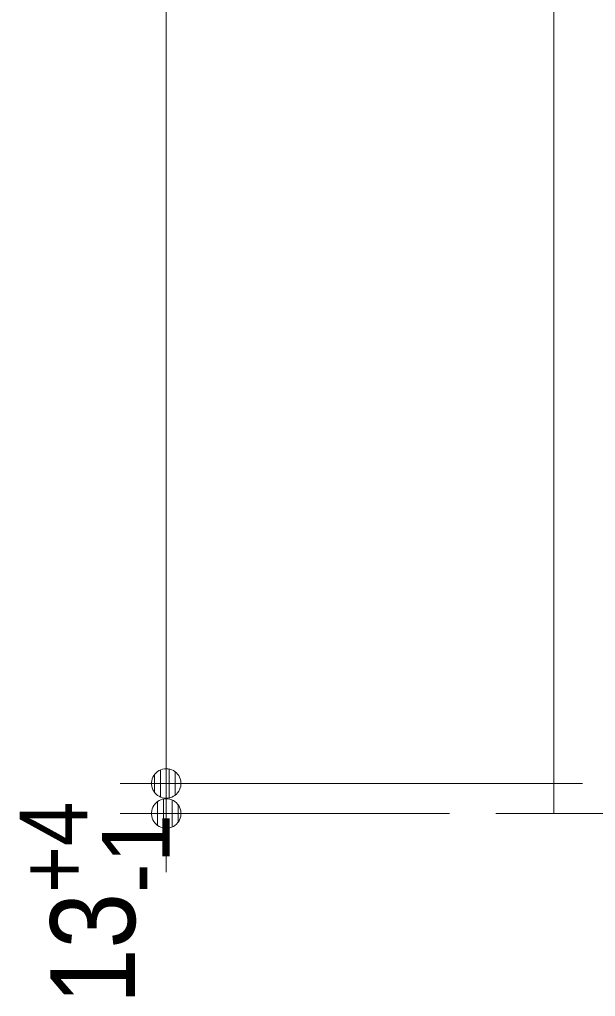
# Model space of a CAD drawing. Units: millimetres, scale not verified. Extents: x -6062 to 6062, y -3045 to 3045.
# Drawn here: x -1512 to -1263, y -2029.1 to -1606.8 of the extents above; entities that cross this region are included whole.
import ezdxf
from ezdxf.enums import TextEntityAlignment as Align

# ---------------------------------------------------------------- set-up
doc = ezdxf.new("R2010")
doc.units = ezdxf.units.MM
doc.header["$LTSCALE"] = 20
for name, color, linetype, lineweight in [('0-0_2寸法-2', 7, 'Continuous', 9), ('0-1_0', 7, 'Continuous', 9), ('0-2_2寸法-1', 7, 'Continuous', 9), ('0-4_3一般', 7, 'Continuous', 9)]:
    doc.layers.add(name, color=color, linetype=linetype, lineweight=lineweight)
doc.styles.add('ＭＳ Ｐゴシック', font='')
doc.styles.get('ＭＳ Ｐゴシック').set_extended_font_data('MS PGothic')

# ---------------------------------------------------------------- blocks, each defined once
blk = doc.blocks.new('グループ-33')
at = {"layer": '0-4_3一般'}
blk.add_line((9629.3, -39000), (13469.3, -39000), dxfattribs=at)
blk = doc.blocks.new('グループ-34')
at = {"layer": '0-4_3一般'}
blk.add_blockref('グループ-33', (0, 0), dxfattribs=at)
blk = doc.blocks.new('_Dot')
at = {"layer": '0-1_0'}
for p, q in [((-10, 0), (-20, 0)), ((9.78, 2), (-9.78, 2)), ((7.99, 6), (-7.99, 6)), ((9.16, -3.98), (-9.16, -3.98)), ((6, -7.98), (-6, -7.98))]:
    blk.add_line(p, q, dxfattribs=at)
for points in [[(10, 0), (9.92, 1.25), (9.69, 2.49), (9.3, 3.68), (8.76, 4.82), (8.09, 5.88), (7.29, 6.85), (6.37, 7.71), (5.36, 8.44), (4.26, 9.05), (3.09, 9.51), (1.87, 9.82), (0.63, 9.98), (-0.63, 9.98), (-1.87, 9.82), (-3.09, 9.51), (-4.26, 9.05), (-5.36, 8.44), (-6.37, 7.71), (-7.29, 6.85), (-8.09, 5.88), (-8.76, 4.82), (-9.3, 3.68), (-9.69, 2.49), (-9.92, 1.25), (-10, 0), (0, 0)], [(-10, 0), (-9.92, -1.25), (-9.69, -2.49), (-9.3, -3.68), (-8.76, -4.82), (-8.09, -5.88), (-7.29, -6.85), (-6.37, -7.71), (-5.36, -8.44), (-4.26, -9.05), (-3.09, -9.51), (-1.87, -9.82), (-0.63, -9.98), (0.63, -9.98), (1.87, -9.82), (3.09, -9.51), (4.26, -9.05), (5.36, -8.44), (6.37, -7.71), (7.29, -6.85), (8.09, -5.88), (8.76, -4.82), (9.3, -3.68), (9.69, -2.49), (9.92, -1.25), (10, 0), (0, 0)]]:
    blk.add_lwpolyline(points, close=True, dxfattribs=at)
blk = doc.blocks.new('グループ-96')
at = {"layer": '0-4_3一般'}
blk.add_line((10129.3, 8000), (10129.3, -39000), dxfattribs=at)

msp = doc.modelspace()

# ---------------------------------------------------------------- linework, layer by layer
at = {"layer": '0-0_2寸法-2'}
for p, q in [((-1448.54, -1924.29), (-1448.54, -1911.58)), ((-1268.54, -1937), (-1468.54, -1937)), ((-1448.54, -1937), (-1448.54, -1950)), ((-1326.04, -1950), (-1468.54, -1950)), ((-1448.54, -1962.71), (-1448.54, -1975.42))]:
    msp.add_line(p, q, dxfattribs=at)
at = {"layer": '0-2_2寸法-1'}
for p, q in [((-1448.54, 342.29), (-1448.54, -1924.29)), ((-1268.54, -1937), (-1468.54, -1937))]:
    msp.add_line(p, q, dxfattribs=at)

# ---------------------------------------------------------------- block references
at = {"layer": '0-0_2寸法-2', "xscale": 0.6356201, "yscale": 0.6356201}
for p, rotation in [((-1448.54, -1937), 270), ((-1448.54, -1950), 90)]:
    msp.add_blockref('_Dot', p, dxfattribs=dict(at, rotation=rotation))
at = {"layer": '0-2_2寸法-1', "xscale": 0.6356201, "yscale": 0.6356201, "rotation": 270}
msp.add_blockref('_Dot', (-1448.54, -1937), dxfattribs=at)
at = {"layer": '0-4_3一般', "xscale": 0.05, "yscale": 0.05}
for name in ['グループ-34', 'グループ-96']:
    msp.add_blockref(name, (-1787.5, 0), dxfattribs=at)

# ---------------------------------------------------------------- texts
at = {"layer": '0-0_2寸法-2', "style": 'ＭＳ Ｐゴシック', "width": 0.9}
for s, height, p in [('+4', 29.33, (-1473.85, -1984.27)), ('13', 36.66, (-1451.02, -2032.37))]:
    msp.add_text(s, height=height, rotation=90, dxfattribs=at).set_placement(p, align=Align.BOTTOM_LEFT)
at = {"layer": '0-0_2寸法-2', "style": 'ＭＳ Ｐゴシック'}
msp.add_text('-1', height=29.33, rotation=90, dxfattribs=at).set_placement((-1438.26, -1984.27), align=Align.BOTTOM_LEFT)

doc.saveas('drawing.dxf')
